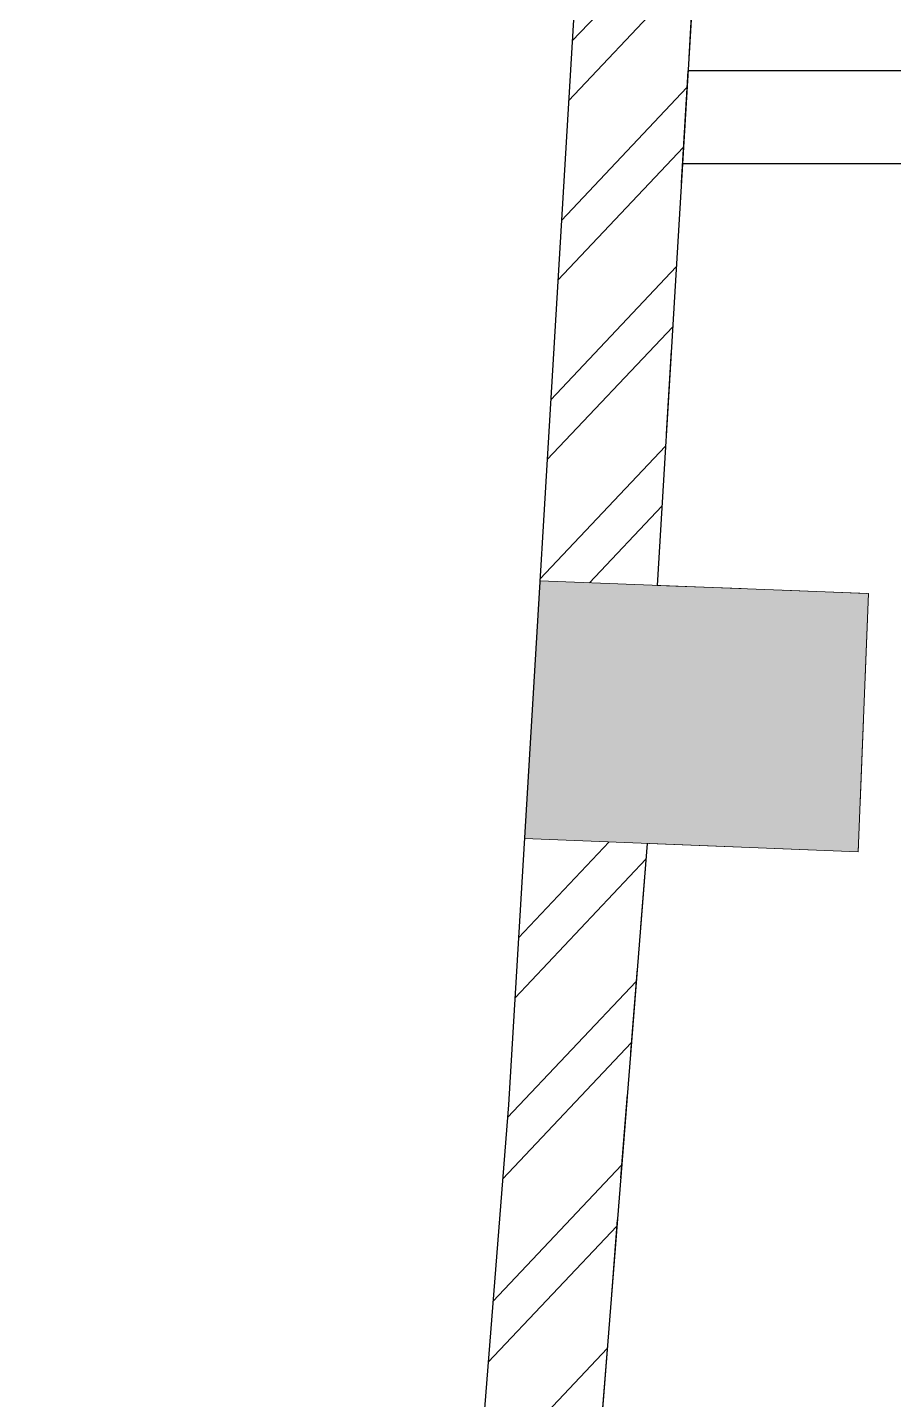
# Model space of a CAD drawing. Header units: feet. Extents: x 9506664 to 9513260, y -7065010 to -7047309.
# Drawn here: x 9507541 to 9508477, y -7054550 to -7053066 of the extents above; entities that cross this region are included whole.
import ezdxf

# ---------------------------------------------------------------- set-up
doc = ezdxf.new("R2010")
doc.units = ezdxf.units.FT
doc.header["$LTSCALE"] = 33
doc.header["$MEASUREMENT"] = 0
doc.linetypes.add('a_p6_plan_L18$0$HIDDEN', pattern=[0.375, 0.25, -0.125])
for name, color, linetype, lineweight in [('A-COL', 243, 'Continuous', 9), ('column hatch', 5, 'Continuous', 0), ('LENS-DIM', 252, 'Continuous', 5), ('LENS-PARTITION', 21, 'Continuous', 25), ('LN-HATCH', 251, 'Continuous', 0)]:
    doc.layers.add(name, color=color, linetype=linetype, lineweight=lineweight)
doc.layers.add('A-WALL', color=1, linetype='Continuous')
pattern_1 = [(226.6174733835438, (-12347417.06539327, 5152214.357584454), (90.75717409476387, -85.77237886017112), []), (226.6174733835438, (-12347475.90857749, 5152212.695986045), (90.75717409476387, -85.77237886017112), [])]

# ---------------------------------------------------------------- blocks, each defined once
blk = doc.blocks.new('A$C52d6eda2')
at = {"layer": 'column hatch'}
h = blk.add_hatch(color=8, dxfattribs=at)
h.dxf.hatch_style = 1
h.paths.add_polyline_path([(3292.879717573523, 706.8680021641776), (3292.879717573523, 707.7333835531026), (3041.167339181527, 756.2153095183894), (2985.86494198069, 484.5046478742733), (3242.538609832525, 435.1697293464094)])
h.paths.add_polyline_path([(1586.961782461032, 1026.098284853622), (1337.266413986683, 1072.662465941161), (1290.702232893556, 822.9670974640175), (1540.397601371631, 776.4029163755476)])
h.paths.add_polyline_path([(-1800.253515252843, 1688.71377832815), (-2141.230620026588, 1754.388843079097), (-2177.395552728325, 1476.928366186097), (-1853.05267534405, 1414.586835150607)])
h.paths.add_polyline_path([(3284.942634481937, 5433.696559758857), (2904.094442658126, 5422.942268366925), (2911.980923011899, 5143.653594362549), (3292.829114837572, 5154.407885754481)])
h.paths.add_polyline_path([(-1491.665322804823, 5595.945962028578), (-1847.0163150765, 5609.931492970325), (-1863.664492171258, 5330.970407128334), (-1502.653147798031, 5316.762101997621)])
h.paths.add_polyline_path([(-1361.768515706062, 8197.972061620094), (-1693.122499357909, 8188.61537470296), (-1709.831675400957, 7908.632175001315), (-1353.88203535229, 7918.683387615718)])
h.paths.add_polyline_path([(3284.57942455262, 8329.174416597933), (2903.731232730672, 8318.420125206001), (2911.617713084444, 8039.131451201624), (3292.465904906392, 8049.885742593557)])
h.paths.add_polyline_path([(3310.851745277644, 11965.44221641123), (2932.917948754504, 11956.58679240104), (2929.365898344666, 11702.5227158973), (3309.041205197573, 11714.85116069764)])
h.paths.add_polyline_path([(-1100.664331449196, 11862.07531525846), (-1474.41595036909, 11853.3178844843), (-1504.429426096379, 11350.40445857961), (-1131.885098529979, 11379.99077229015)])
at = {"layer": 'LN-HATCH'}
h = blk.add_hatch(dxfattribs=at)
h.set_pattern_fill('ANSI32', color=256, scale=333, angle=181.6174733835438)
h.set_pattern_definition(pattern_1)
h.paths.add_polyline_path([(-1582.390950448811, 7912.23081278056), (-1709.831675400957, 7908.632175001315), (-1847.0163150765, 5609.931492970325), (-1720.088481012731, 5604.936000656337)])
h = blk.add_hatch(dxfattribs=at)
h.set_pattern_fill('ANSI32', color=256, scale=333, angle=181.6174733835438)
h.set_pattern_definition(pattern_1)
h.paths.add_polyline_path([(-1731.076306002214, 5325.75214062538), (-1863.664492171258, 5330.970407128334), (-1880.855821250007, 5042.908128626645), (-2141.09061553888, 1754.361877034418), (-2015.606200490147, 1730.192520886659)])
at = {"color": 3, "linetype": 'a_p6_plan_L18$0$HIDDEN', "ltscale": 11}
blk.add_lwpolyline([(2985.86494198069, 484.5046478742733), (3041.167339181527, 756.2153095183894), (3165.879717573524, 732.1946541387587), (3165.879717562348, 5150.823121957481), (2911.980923011899, 5143.653594362549), (2904.094442658126, 5422.942268366925), (3159.931966511533, 5430.166541291401), (3166.61834096536, 7761.328277256339), (-1591.396695055067, 7761.328267717733), (-1720.088481012731, 5604.936000655405), (-1491.665322804823, 5595.945962028578), (-1502.653147798031, 5316.762101997621), (-1731.076306002214, 5325.752140624448), (-2015.606200490147, 1730.192520886659), (-1800.253515252843, 1688.71377832815), (-1853.05267534405, 1414.586835150607), (-2052.451504200697, 1452.913029879331), (-2401.258924772963, -1223.167527235113)], dxfattribs=at)
at = {"layer": 'A-COL'}
for p, q in [((-1847.016315074638, 5609.931492969394), (-1491.665322804823, 5595.945962028578)), ((-1502.653147798031, 5316.762101997621), (-1491.665322804823, 5595.945962028578)), ((-1863.664492171258, 5330.970407128334), (-1502.653147798031, 5316.762101997621))]:
    blk.add_line(p, q, dxfattribs=at)
at = {"layer": 'A-WALL'}
for p, q in [((-1474.41595036909, 11853.3178844843), (-1880.855821250007, 5042.908128626645)), ((-1582.390950448811, 7912.23081278056), (-1720.088481012731, 5604.936000656337)), ((-1731.076306002214, 5325.75214062538), (-2015.606200490147, 1730.192520886659)), ((-1880.855821250007, 5042.908128626645), (-2140.868833778426, 1757.164498306811))]:
    blk.add_line(p, q, dxfattribs=at)

msp = doc.modelspace()

# ---------------------------------------------------------------- linework, layer by layer
at = {"layer": 'LENS-PARTITION'}
msp.add_lwpolyline([(9509944.521899886, -7053112.998920336), (9508255.003085576, -7053112.998920336), (9508249.03516462, -7053212.998920336), (9509944.521899886, -7053212.998920336)], close=True, dxfattribs=at)

# ---------------------------------------------------------------- block references
at = {"layer": 'LENS-DIM', "color": 2}
msp.add_blockref('A$C52d6eda2', (9509941.886515703, -7059274.327191278), dxfattribs=at)

doc.saveas('drawing.dxf')
